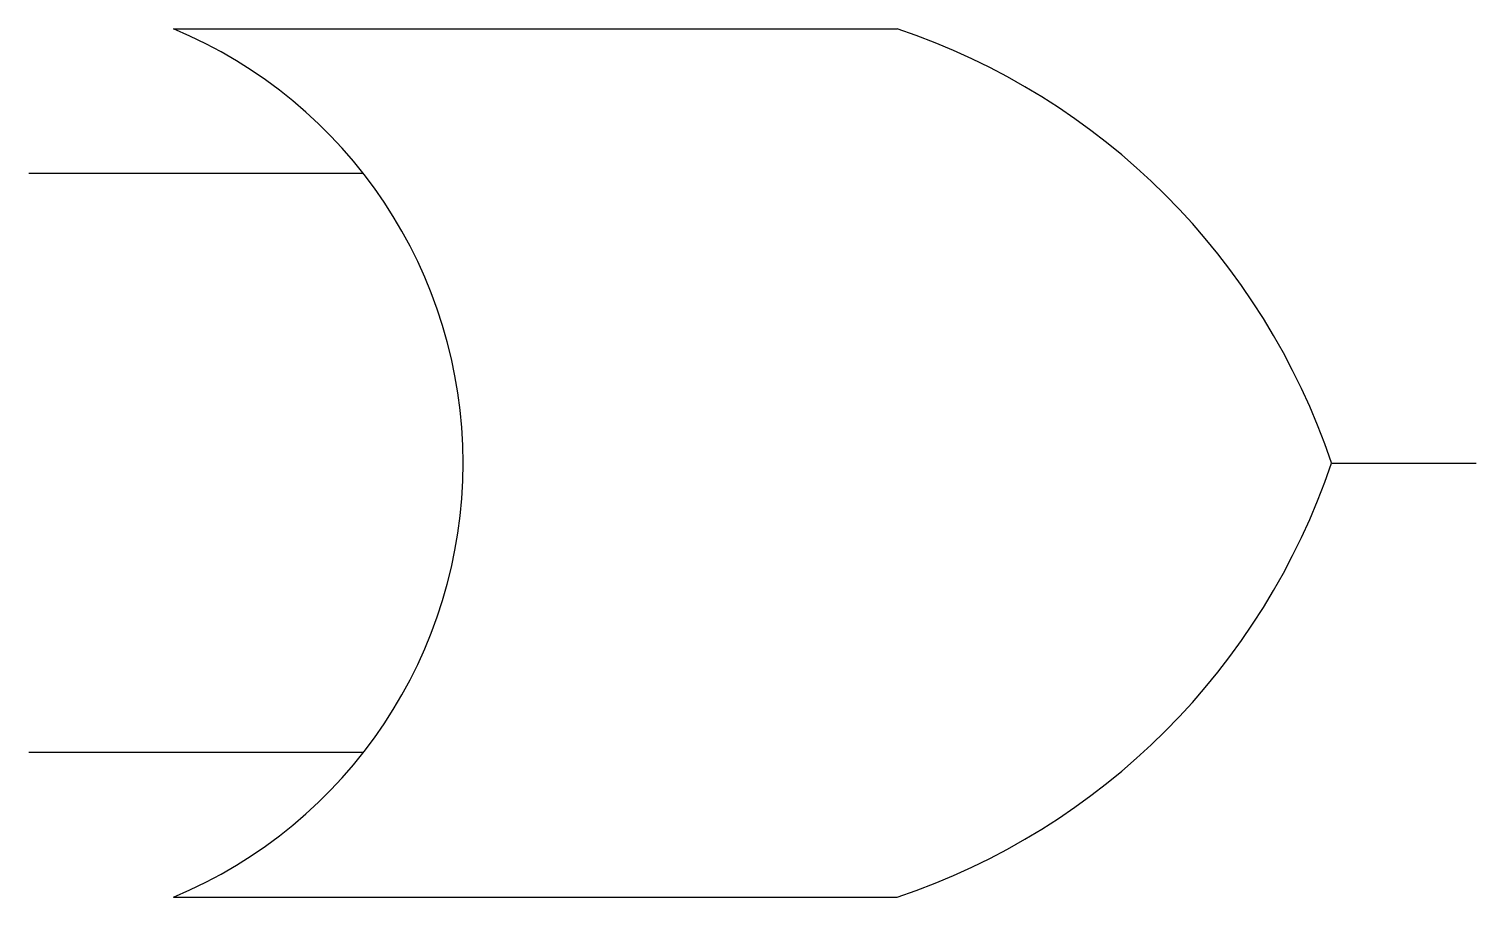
# Model space of a CAD drawing. Header units: millimetres. Extents: x -50 to 50, y -30 to 30.
import ezdxf

# ---------------------------------------------------------------- set-up
doc = ezdxf.new("R2010")
doc.units = ezdxf.units.MM
doc.layers.get('0').update_dxf_attribs({"true_color": 0xffffff})

msp = doc.modelspace()

# ---------------------------------------------------------------- linework, layer by layer
for p, q in [((-40, 30), (10, 30)), ((-26.88, 20), (-50, 20)), ((40, 0), (50, 0)), ((-26.88, -20), (-50, -20)), ((-40, -30), (10, -30))]:
    msp.add_line(p, q)
for centre, radius, start, end in [((-5.16, -15.16), 47.64, 18.557, 71.443), ((-52.5, 0), 32.5, 292.6199, 67.3801), ((-5.16, 15.16), 47.64, 288.557, 341.443)]:
    msp.add_arc(centre, radius, start, end)

doc.saveas('drawing.dxf')
